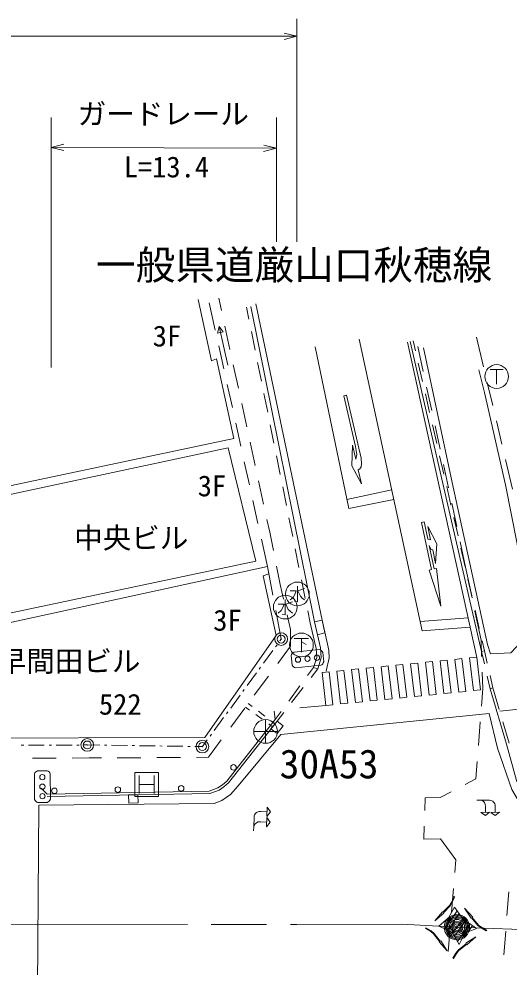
# Model space of a CAD drawing. Units: millimetres, scale not verified. Extents: x 40000 to 680000, y 20000 to 380000.
# Drawn here: x 389276 to 420206, y 267602 to 327472 of the extents above; entities that cross this region are included whole.
import ezdxf
from ezdxf.enums import TextEntityAlignment as Align

# ---------------------------------------------------------------- set-up
doc = ezdxf.new("R2010")
doc.units = ezdxf.units.MM
doc.header["$LTSCALE"] = 1000
doc.header["$PDMODE"] = 32
doc.header["$PDSIZE"] = 500
doc.linetypes.add('CHAIN', pattern=[18.5, 12, -1.5, 3.5, -1.5])
for name, color, linetype, lineweight in [('M-BGD', 7, 'Continuous', 13), ('M-BGD-EXST', 7, 'Continuous', 13), ('M-BMK', 2, 'CHAIN', 13), ('M-BMK-OTRS', 5, 'Continuous', 13), ('M-BMK-ROW', 30, 'Continuous', 13), ('M-BMK-SRVR', 3, 'Continuous', 13), ('M-STR-HTXT', 7, 'Continuous', 13), ('M-STR-STR1', 1, 'Continuous', 13), ('M-STR-STRC', 7, 'Continuous', 13), ('M-TTL-BAND', 7, 'Continuous', 13)]:
    doc.layers.add(name, color=color, linetype=linetype, lineweight=lineweight)
doc.layers.add('M-BMK-HTXT', color=7, linetype='Continuous')
doc.styles.add('ＭＳ ゴシック', font='')
doc.styles.get('ＭＳ ゴシック').set_extended_font_data('MS Gothic')

msp = doc.modelspace()

# ---------------------------------------------------------------- linework, layer by layer
at = {"layer": 'M-BGD'}
for p, q in [((401285, 309548), (401669, 307810)), ((402059, 309051), (401888, 309839)), ((403789, 308517), (403638, 309264)), ((401802, 307634), (401903, 308041)), ((402449, 305601), (401903, 308041)), ((401903, 308041), (402168, 307716)), ((402590, 306609), (402272, 308074)), ((402168, 307716), (401802, 307634)), ((404183, 306556), (403947, 307733)), ((414155, 307143), (414298, 306517)), ((401884, 306834), (402207, 305369)), ((413808, 307065), (418169, 287148)), ((413967, 307100), (418468, 287527)), ((403122, 304166), (402803, 305631)), ((404578, 304596), (404341, 305772)), ((414478, 305738), (414747, 304568)), ((402422, 304393), (402745, 302928)), ((404973, 302635), (404736, 303811)), ((409785, 303677), (409950, 303715)), ((409785, 303677), (410526, 300478)), ((409950, 303715), (410870, 299744)), ((414926, 303789), (415195, 302619)), ((403653, 301723), (403334, 303189)), ((402960, 301951), (403283, 300486)), ((405368, 300674), (405131, 301851)), ((415374, 301839), (415643, 300670)), ((404185, 299280), (403866, 300746)), ((410285, 299260), (410335, 300550)), ((410539, 299668), (410335, 300550)), ((410603, 299963), (410526, 300478)), ((410539, 299668), (410603, 299963)), ((403499, 299510), (403822, 298045)), ((405763, 298714), (405526, 299890)), ((410864, 299195), (410901, 299375)), ((410901, 299375), (410870, 299744)), ((415822, 299890), (416091, 298721)), ((410897, 298124), (410285, 299260)), ((410693, 299006), (410793, 299067)), ((410897, 298124), (410693, 299006)), ((410793, 299067), (410864, 299195)), ((404716, 296837), (404397, 298303)), ((406158, 296753), (405921, 297930)), ((412803, 297738), (409976, 297133)), ((416271, 297941), (416540, 296772)), ((404037, 297069), (404360, 295604)), ((405100, 295073), (404928, 295860)), ((406553, 294793), (406316, 295969)), ((416719, 295992), (416988, 294823)), ((414846, 295714), (414687, 295680)), ((415320, 292705), (414687, 295680)), ((415072, 294652), (414846, 295714)), ((415254, 294579), (415073, 295429)), ((415641, 294328), (415073, 295429)), ((404575, 294627), (404958, 292890)), ((405333, 293904), (405100, 295073)), ((415082, 294628), (415072, 294652)), ((415254, 294579), (415082, 294628)), ((406948, 292832), (406711, 294008)), ((415277, 293989), (415163, 294227)), ((415480, 292739), (415163, 294227)), ((415390, 293942), (415277, 293989)), ((415571, 293092), (415641, 294328)), ((417167, 294043), (417436, 292874)), ((415571, 293092), (415390, 293942)), ((404958, 292890), (405299, 291091)), ((405763, 291754), (405529, 292923)), ((415639, 292773), (415480, 292739)), ((415898, 290384), (415639, 292773)), ((415320, 292705), (415161, 292671)), ((415161, 292671), (415898, 290384)), ((405974, 290824), (405763, 291754)), ((407343, 290871), (407106, 292048)), ((417615, 292094), (417884, 290924)), ((405485, 290109), (405825, 288310)), ((406407, 288919), (406196, 289849)), ((407651, 289340), (407501, 290087)), ((418064, 290145), (418332, 288975)), ((407836, 288527), (407651, 289340)), ((417619, 289662), (414603, 289422)), ((406422, 287872), (406407, 288919)), ((408025, 287709), (407836, 288527)), ((418512, 288196), (418656, 287570)), ((405610, 286773), (406422, 287872)), ((406637, 287489), (408229, 287651)), ((408069, 287155), (408025, 287709)), ((408509, 286875), (408448, 287472)), ((418468, 287527), (418656, 287570)), ((418468, 287527), (418652, 286740)), ((418656, 287570), (418835, 286787)), ((406458, 287270), (406519, 286673)), ((407866, 286519), (408069, 287155)), ((408330, 286656), (406738, 286494)), ((407866, 286519), (407485, 286002)), ((407709, 285889), (408132, 286434)), ((408132, 286434), (407866, 286519)), ((404126, 284761), (405017, 285968)), ((418834, 285961), (419018, 285173)), ((419014, 286008), (419194, 285225)), ((407011, 285358), (406299, 284391)), ((406480, 284311), (407217, 285258)), ((419194, 285225), (419018, 285173)), ((419194, 285225), (419594, 283862)), ((402641, 282750), (403532, 283957)), ((403572, 284011), (403819, 283832)), ((403746, 284246), (403991, 284058)), ((404225, 283540), (404631, 283248)), ((404387, 283754), (404784, 283449)), ((405381, 283757), (405444, 283230)), ((405825, 283747), (405444, 283230)), ((405565, 283135), (405989, 283680)), ((405037, 282956), (405284, 282777)), ((405180, 283144), (405425, 282956)), ((419820, 283094), (420220, 281731)), ((401236, 280846), (402047, 281945)), ((390129, 280789), (391629, 280795)), ((392629, 280799), (393716, 280803)), ((393716, 280803), (394476, 280807)), ((395476, 280813), (396976, 280822)), ((397976, 280827), (399476, 280836)), ((400476, 280842), (401236, 280846)), ((390259, 278189), (390249, 279789)), ((391048, 279994), (390448, 279990)), ((391249, 279795), (391259, 278195)), ((396583, 278379), (396583, 279879)), ((396583, 279879), (398083, 279879)), ((396864, 279692), (396864, 278567)), ((397802, 279692), (397802, 278567)), ((398083, 279879), (398083, 278379)), ((396864, 279129), (397802, 279129)), ((391063, 278524), (390682, 278891)), ((390461, 277990), (391061, 277994)), ((398083, 278379), (396583, 278379))]:
    msp.add_line(p, q, dxfattribs=at)
for points in [[(384826, 300530), (385401, 297289), (402833, 300979), (401754, 306014), (401421, 305889), (400578, 309761)], [(408132, 286434), (408352, 287123), (408302, 287752), (408108, 288590), (407925, 289399), (403912, 309319)], [(404227, 309479), (408404, 289507), (408834, 287610), (408851, 287119), (408659, 286286)], [(410741, 307259), (414729, 288840), (417748, 289072)], [(407971, 306764), (410097, 296553), (412935, 297126)], [(414802, 306710), (416612, 298199), (418857, 287965), (419047, 287371)], [(419047, 287371), (420325, 287438), (421351, 288548), (421279, 290054), (421286, 290675), (420730, 294317), (419976, 298042), (418658, 303874), (418307, 305322)], [(419018, 285173), (420044, 281680), (420688, 279374), (421834, 277456), (423403, 275919), (424482, 275185), (426459, 274781), (428316, 274616), (436772, 274406), (457398, 273577)], [(419622, 283767), (421426, 283941), (422302, 283214)], [(405444, 283230), (402397, 279349), (402121, 279111), (401834, 278910), (401288, 278715), (391063, 278524)], [(391066, 278370), (401316, 278562), (401905, 278772), (402216, 278989), (402509, 279242), (405565, 283135)]]:
    msp.add_lwpolyline(points, dxfattribs=at)
for points in [[(385440, 296741), (402486, 300393), (404223, 293241), (386973, 289584)], [(383889, 288307), (404958, 292890), (405041, 292440), (404681, 292315), (405502, 288543), (401015, 282104), (385068, 282062), (383871, 286905), (384088, 286966)], [(408404, 289507), (408587, 288698), (408108, 288590), (407925, 289399)], [(405565, 283135), (405181, 282646), (405563, 282346), (405947, 282835)], [(396194, 278466), (396786, 278477), (396796, 277964), (396203, 277953)]]:
    msp.add_lwpolyline(points, close=True, dxfattribs=at)
for centre, radius in [((406887, 287012), 167), ((407484, 287072), 167), ((408081, 287133), 167), ((402817, 280207), 175), ((390750, 279592), 167), ((390754, 278992), 167), ((399514, 278882), 175), ((390758, 278392), 167), ((391515, 278732), 175), ((395514, 278807), 175)]:
    msp.add_circle(centre, radius, dxfattribs=at)
for centre, radius, start, end in [((406755, 287211), 302, 112.9184, 168.66719), ((408157, 287339), 320, 24.58938, 76.99621), ((408199, 286945), 318, 294.36302, 347.22257), ((406803, 286797), 310, 203.61223, 257.97336), ((390544, 279696), 310, 108.18671, 162.54784), ((390961, 279704), 302, 17.49288, 73.24167), ((390560, 278292), 318, 198.9375, 251.79705), ((390955, 278297), 320, 289.16386, 341.57069)]:
    msp.add_arc(centre, radius, start, end, dxfattribs=at)
at = {"layer": 'M-BGD-EXST'}
for p, q in [((419013, 305342), (419838, 305342)), ((419425, 305342), (419425, 304405)), ((406847, 291649), (406847, 290674)), ((406397, 291349), (406772, 291349)), ((406697, 291124), (406585, 290937)), ((406772, 291349), (406697, 291124)), ((407297, 291499), (406885, 291349)), ((406885, 291349), (407035, 291012)), ((407035, 291012), (407147, 290899)), ((405636, 290521), (406011, 290521)), ((406011, 290521), (405936, 290296)), ((406086, 290821), (406086, 289846)), ((406536, 290671), (406123, 290521)), ((406123, 290521), (406273, 290183)), ((406585, 290937), (406397, 290787)), ((406847, 290674), (406660, 290712)), ((407147, 290899), (407297, 290787)), ((405823, 290108), (405636, 289958)), ((405936, 290296), (405823, 290108)), ((406086, 289846), (405898, 289883)), ((406273, 290183), (406386, 290071)), ((406386, 290071), (406536, 289958)), ((406652, 288354), (407552, 288354)), ((407102, 288354), (407102, 287491)), ((407102, 288129), (407402, 287979))]:
    msp.add_line(p, q, dxfattribs=at)
for centre in [(419425, 304892), (406847, 291162), (406086, 290333), (407102, 287941)]:
    msp.add_circle(centre, 750, dxfattribs=at)
at = {"layer": 'M-BMK'}
msp.add_lwpolyline([(169310, 269379), (269349, 270075), (369405, 270299), (406815, 270298), (413439, 270300), (416919, 270118), (424638, 269822), (439411, 269246), (455175, 268553), (469337, 268024), (480908, 267470), (498774, 266755), (523303, 265730), (545040, 264862), (558329, 264286), (569318, 263850)], dxfattribs=at)
at = {"layer": 'M-BMK-OTRS'}
for points in [[(569502, 268738), (534150, 270145), (523456, 270514), (503039, 271372), (468527, 272711), (446841, 273409), (435565, 273906), (425909, 274184), (424004, 274823), (422984, 275423), (421420, 277056), (420385, 278807), (419485, 281423), (418958, 283615)], [(405799, 282284), (403113, 279036), (402622, 278503), (402088, 278118), (401597, 277926), (390521, 277814)]]:
    msp.add_lwpolyline(points, dxfattribs=at)
at = {"layer": 'M-BMK-ROW'}
for p, q in [((405740, 288194), (405825, 288310)), ((404706, 286782), (405297, 287589)), ((405474, 287831), (405563, 287952)), ((404440, 286419), (404529, 286540)), ((403672, 285371), (404263, 286177)), ((403406, 285008), (403495, 285129)), ((402638, 283959), (403229, 284766)), ((401604, 282547), (402195, 283354)), ((402372, 283596), (402461, 283717)), ((401338, 282184), (401426, 282305)), ((389424, 281607), (389574, 281608)), ((389874, 281609), (390874, 281614)), ((391174, 281615), (391324, 281616)), ((391624, 281617), (392624, 281621)), ((392924, 281623), (393074, 281623)), ((393374, 281625), (393586, 281625)), ((393586, 281625), (394374, 281614)), ((394674, 281610), (394824, 281608)), ((395124, 281604), (396124, 281589)), ((396424, 281585), (396574, 281583)), ((396874, 281579), (397874, 281564)), ((398174, 281560), (398324, 281558)), ((398624, 281554), (399624, 281539)), ((399924, 281535), (400074, 281533)), ((400374, 281529), (400853, 281522)), ((400853, 281522), (401160, 281942))]:
    msp.add_line(p, q, dxfattribs=at)
for centre in [(405825, 288310), (393586, 281625), (400853, 281522)]:
    msp.add_circle(centre, 400, dxfattribs=at)
for p in [(405825, 288310), (393586, 281625), (400853, 281522)]:
    msp.add_point(p, dxfattribs=at)
at = {"layer": 'M-BMK-SRVR'}
for p, q in [((404845, 283231), (404845, 281731)), ((405595, 282481), (404095, 282481))]:
    msp.add_line(p, q, dxfattribs=at)
msp.add_circle((404845, 282481), 750, dxfattribs=at)
at = {"layer": 'M-STR-HTXT'}
for p, q in [((406810, 327472), (406810, 313406)), ((210116, 326378), (406810, 326378)), ((406810, 326378), (406010, 326578)), ((406810, 326378), (406010, 326178)), ((391302, 321240), (391302, 305454)), ((405521, 321240), (405521, 313406)), ((391302, 319364), (392103, 319561)), ((391302, 319364), (405521, 319306)), ((391302, 319364), (392102, 319161)), ((405521, 319306), (404720, 319110)), ((405521, 319306), (404722, 319510))]:
    msp.add_line(p, q, dxfattribs=at)
at = {"layer": 'M-STR-STR1'}
for p, q in [((418601, 305494), (418155, 307375)), ((414795, 305199), (414451, 306785)), ((415325, 302756), (415007, 304222)), ((419176, 303061), (418831, 304521)), ((415854, 300313), (415536, 301779)), ((419752, 300628), (419407, 302088)), ((420428, 297774), (419983, 299655)), ((416384, 297870), (416066, 299336)), ((416913, 295426), (416596, 296892)), ((417469, 292863), (417125, 294449)), ((417852, 291047), (417469, 292863)), ((418442, 288252), (418058, 290069)), ((418479, 287220), (418442, 288252)), ((418553, 285188), (418515, 286220)), ((418467, 284078), (418553, 285188)), ((418274, 281585), (418390, 283081)), ((418110, 279478), (418196, 280588)), ((417433, 279125), (418110, 279478)), ((415868, 278309), (416546, 278662)), ((414886, 277488), (414908, 278293)), ((414908, 278293), (415868, 278309)), ((414836, 275683), (414858, 276488)), ((415876, 275699), (414836, 275683)), ((416853, 274370), (415876, 275699)), ((416784, 273562), (416853, 274370)), ((416573, 271071), (416700, 272565)), ((420075, 270856), (420193, 272351)), ((416361, 268580), (416488, 270074)), ((419878, 268363), (419996, 269859))]:
    msp.add_line(p, q, dxfattribs=at)
at = {"layer": 'M-STR-STRC'}
for p, q in [((408646, 284124), (407001, 283962)), ((405799, 282284), (418958, 283615)), ((390521, 277814), (390414, 261961)), ((418416, 278131), (418176, 278129)), ((418984, 278135), (418416, 278131)), ((404938, 277412), (404520, 277425)), ((404947, 277694), (404929, 277110)), ((404929, 277110), (405149, 277405)), ((405149, 277405), (404947, 277694)), ((418983, 277375), (418435, 277371)), ((418435, 277371), (418719, 277176)), ((418719, 277373), (418715, 277748)), ((418719, 277176), (418983, 277375)), ((419598, 277375), (419049, 277370)), ((419049, 277370), (419334, 277175)), ((419333, 277373), (419331, 277765)), ((419334, 277175), (419598, 277375)), ((404113, 277070), (404094, 276465)), ((404913, 276757), (404514, 276768)), ((404921, 277039), (404904, 276455)), ((404904, 276455), (405123, 276750)), ((405123, 276750), (404921, 277039)), ((404094, 276465), (404086, 276210)), ((416728, 272060), (416591, 271712)), ((416784, 272038), (416628, 271691)), ((416784, 272038), (416728, 272060)), ((416467, 271510), (416036, 271064)), ((416497, 271475), (416067, 271031)), ((416761, 271392), (416393, 270704)), ((416591, 271712), (416467, 271510)), ((416628, 271691), (416497, 271475)), ((417290, 270656), (416761, 271392)), ((417389, 271314), (417920, 270761)), ((417809, 270680), (417389, 271314)), ((415514, 270510), (416005, 271098)), ((416097, 270997), (415514, 270510)), ((416393, 270704), (415776, 270187)), ((416005, 271098), (416036, 271064)), ((416067, 271031), (416097, 270997)), ((416154, 270015), (416936, 271149)), ((416336, 269932), (417058, 270979)), ((416657, 269739), (417290, 270656)), ((418149, 270044), (417290, 270656)), ((417846, 270707), (417809, 270680)), ((418240, 270230), (417846, 270707)), ((417920, 270761), (417883, 270734)), ((418278, 270256), (417883, 270734)), ((414966, 270082), (414936, 270030)), ((414936, 270030), (415263, 269847)), ((414966, 270082), (415288, 269881)), ((415776, 270187), (416622, 269802)), ((416764, 269546), (417450, 270541)), ((416952, 269207), (417733, 270340)), ((417427, 269745), (418149, 270044)), ((417647, 269836), (417909, 270215)), ((418441, 270077), (418240, 270230)), ((418465, 270111), (418278, 270256)), ((418768, 269883), (418441, 270077)), ((418796, 269936), (418465, 270111)), ((415263, 269847), (415446, 269697)), ((415288, 269881), (415485, 269722)), ((415446, 269697), (415828, 269209)), ((415485, 269722), (415866, 269235)), ((416622, 269802), (417056, 269019)), ((417056, 269019), (417427, 269745)), ((417472, 269107), (418115, 269513)), ((418115, 269513), (417551, 268995)), ((418768, 269883), (418796, 269936)), ((415791, 269183), (415828, 269209)), ((416307, 268617), (415791, 269183)), ((415866, 269235), (415904, 269261)), ((415904, 269261), (416307, 268617)), ((417013, 268686), (417499, 269070)), ((417038, 268647), (417525, 269032)), ((417499, 269070), (417472, 269107)), ((417551, 268995), (417525, 269032)), ((416655, 268165), (416856, 268488)), ((416707, 268136), (416889, 268463)), ((416856, 268488), (417013, 268686)), ((416889, 268463), (417038, 268647)), ((416655, 268165), (416707, 268136))]:
    msp.add_line(p, q, dxfattribs=at)
for points in [[(413995, 286753), (414237, 284683), (414685, 284727), (414443, 286798)], [(414927, 286846), (415168, 284776), (415616, 284820), (415374, 286891)], [(415858, 286939), (416100, 284869), (416548, 284913), (416306, 286984)], [(416790, 287032), (417032, 284962), (417480, 285006), (417238, 287077)], [(417722, 287125), (417964, 285055), (418412, 285099), (418170, 287170)], [(408404, 286195), (408646, 284124), (409094, 284169), (408852, 286240)], [(409336, 286288), (409578, 284217), (410025, 284262), (409783, 286333)], [(410267, 286381), (410509, 284310), (410957, 284355), (410715, 286426)], [(411199, 286474), (411441, 284404), (411889, 284448), (411647, 286519)], [(412131, 286567), (412373, 284497), (412821, 284541), (412579, 286612)], [(413063, 286660), (413305, 284590), (413753, 284634), (413511, 286705)]]:
    msp.add_lwpolyline(points, close=True, dxfattribs=at)
for centre, radius, start, end in [((418343, 277777), 372, 355.58542, 72.15293), ((418975, 277779), 356, 357.75553, 88.59772), ((404491, 277047), 380, 85.61275, 176.45494), ((404468, 276374), 397, 83.44264, 160.01016)]:
    msp.add_arc(centre, radius, start, end, dxfattribs=at)
at = {"layer": 'M-TTL-BAND'}
for radius in [800, 726, 651, 578, 486, 378, 298, 205, 87.8]:
    msp.add_circle((416919, 270118), radius, dxfattribs=at)

# ---------------------------------------------------------------- texts
at = {"layer": 'M-BGD', "style": 'ＭＳ ゴシック'}
for s, p in [('3F', (398617, 307451)), ('3F', (401456, 297987)), ('中央ビル', (396365, 294699)), ('3F', (402435, 289502)), ('早間田ビル', (392439, 286917))]:
    msp.add_text(s, height=1320, dxfattribs=at).set_placement(p, align=Align.MIDDLE_CENTER)
at = {"layer": 'M-BMK-HTXT', "style": 'ＭＳ ゴシック'}
for s, height, p in [('一般県道厳山口秋穂線', 1833, (406642, 310471)), ('522', 1320, (395669, 283141))]:
    msp.add_text(s, height=height, dxfattribs=at).set_placement(p, align=Align.BOTTOM_CENTER)
at = {"layer": 'M-BMK-SRVR', "style": 'ＭＳ ゴシック'}
msp.add_text('30A53', height=1833, dxfattribs=at).set_placement((405728, 278964), align=Align.BOTTOM_LEFT)
at = {"layer": 'M-STR-HTXT', "style": 'ＭＳ ゴシック'}
for s, p in [('ガードレール', (398386, 320420)), ('L=13.4', (398581, 317073))]:
    msp.add_text(s, height=1320, dxfattribs=at).set_placement(p, align=Align.BOTTOM_CENTER)

doc.saveas('drawing.dxf')
